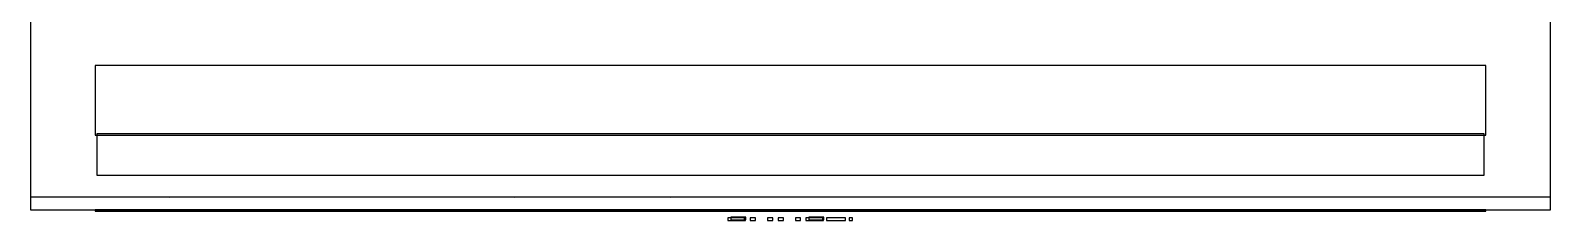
# Model space of a CAD drawing. Extents: x -23.2 to 18.8, y -18.4 to 11.3.
# Drawn here: x 5.995 to 6.935, y 0.501 to 0.619 of the extents above; entities that cross this region are included whole.
import ezdxf

# ---------------------------------------------------------------- set-up
doc = ezdxf.new("R2010")
doc.units = 0
doc.layers.add('BUILDINGELEMENTPROXY', color=8, linetype='Continuous')

msp = doc.modelspace()

# ---------------------------------------------------------------- linework, layer by layer
at = {"layer": 'BUILDINGELEMENTPROXY'}
for p, q in [((5.99534, 0.64492, 2.94085), (5.99534, 0.59729, 2.93802)), ((6.93534, 0.59729, 2.93802), (6.93534, 0.64492, 2.94085)), ((5.99534, 0.59729, 2.93802), (5.99534, 0.54992, 2.93235)), ((6.03534, 0.59711, 2.67954), (6.03534, 0.55392, 2.65435)), ((6.89534, 0.59711, 2.67954), (6.03534, 0.59711, 2.67954)), ((6.89534, 0.55392, 2.65435), (6.89534, 0.59711, 2.67954)), ((6.93534, 0.54992, 2.93235), (6.93534, 0.59729, 2.93802)), ((6.89434, 0.55478, 2.65485), (6.03634, 0.55478, 2.65485)), ((6.03634, 0.55478, 2.65485), (6.03634, 0.53009, 2.69718)), ((6.89434, 0.53009, 2.69718), (6.89434, 0.55478, 2.65485)), ((5.99534, 0.54992, 2.93235), (5.99534, 0.54927, 2.93216)), ((5.99534, 0.54927, 2.93216), (5.99534, 0.54639, 2.92962)), ((5.99534, 0.54639, 2.92962), (5.99534, 0.51839, 2.92112)), ((6.03534, 0.55392, 2.65435), (6.46534, 0.55392, 2.65435)), ((6.46534, 0.55392, 2.65435), (6.89534, 0.55392, 2.65435)), ((6.93534, 0.54869, 2.93182), (6.93534, 0.54992, 2.93235)), ((6.93534, 0.54639, 2.92962), (6.93534, 0.54869, 2.93182)), ((6.93534, 0.51839, 2.92112), (6.93534, 0.54639, 2.92962)), ((6.03634, 0.53009, 2.69718), (6.03634, 0.52923, 2.69667)), ((6.03634, 0.52923, 2.69667), (6.89434, 0.52923, 2.69667)), ((6.89434, 0.52923, 2.69667), (6.89434, 0.53009, 2.69718)), ((5.99534, 0.51839, 2.92112), (5.99534, 0.51579, 2.91852)), ((6.93534, 0.51579, 2.91852), (6.93534, 0.51839, 2.92112)), ((5.99534, 0.51579, 2.91852), (6.93534, 0.51579, 2.91852)), ((6.00128, 0.51555, 2.91909), (5.99534, 0.51555, 2.91909)), ((5.99534, 0.51555, 2.91909), (5.99534, 0.51499, 2.91932)), ((5.99534, 0.51499, 2.91932), (5.99534, 0.51419, 2.91932)), ((5.99534, 0.51419, 2.91932), (5.99534, 0.51297, 2.91894)), ((5.99534, 0.51297, 2.91894), (5.99534, 0.50777, 2.91334)), ((5.99534, 0.50777, 2.91334), (6.93534, 0.50777, 2.91334)), ((6.00613, 0.51555, 2.91909), (6.00128, 0.51555, 2.91909)), ((6.01075, 0.51554, 2.9191), (6.00613, 0.51555, 2.91909)), ((6.0151, 0.51553, 2.91911), (6.01075, 0.51554, 2.9191)), ((6.01942, 0.51549, 2.91915), (6.0151, 0.51553, 2.91911)), ((6.02422, 0.51557, 2.91907), (6.01942, 0.51549, 2.91915)), ((6.02906, 0.51558, 2.91906), (6.02422, 0.51557, 2.91907)), ((6.03324, 0.51559, 2.91904), (6.02906, 0.51558, 2.91906)), ((6.03742, 0.5156, 2.91904), (6.03324, 0.51559, 2.91904)), ((6.89534, 0.50781, 2.76316), (6.03534, 0.50781, 2.76316)), ((6.03534, 0.50781, 2.76316), (6.03534, 0.50697, 2.76316)), ((6.0424, 0.51555, 2.9191), (6.03742, 0.5156, 2.91904)), ((6.04694, 0.51554, 2.9191), (6.0424, 0.51555, 2.9191)), ((6.05382, 0.51557, 2.91907), (6.04694, 0.51554, 2.9191)), ((6.0607, 0.51553, 2.91911), (6.05382, 0.51557, 2.91907)), ((6.06525, 0.51555, 2.9191), (6.0607, 0.51553, 2.91911)), ((6.07147, 0.51557, 2.91907), (6.06525, 0.51555, 2.9191)), ((6.07656, 0.5156, 2.91904), (6.07147, 0.51557, 2.91907)), ((6.08134, 0.51546, 2.91917), (6.07656, 0.5156, 2.91904)), ((6.0862, 0.51558, 2.91906), (6.08134, 0.51546, 2.91917)), ((6.09089, 0.51557, 2.91907), (6.0862, 0.51558, 2.91906)), ((6.09516, 0.5156, 2.91904), (6.09089, 0.51557, 2.91907)), ((6.09945, 0.51558, 2.91906), (6.09516, 0.5156, 2.91904)), ((6.10432, 0.51555, 2.9191), (6.09945, 0.51558, 2.91906)), ((6.10886, 0.51556, 2.91908), (6.10432, 0.51555, 2.9191)), ((6.11574, 0.51555, 2.9191), (6.10886, 0.51556, 2.91908)), ((6.12018, 0.51554, 2.9191), (6.11574, 0.51555, 2.9191)), ((6.1246, 0.51558, 2.91907), (6.12018, 0.51554, 2.9191)), ((6.1295, 0.51552, 2.91912), (6.1246, 0.51558, 2.91907)), ((6.13403, 0.51555, 2.9191), (6.1295, 0.51552, 2.91912)), ((6.13879, 0.51557, 2.91907), (6.13403, 0.51555, 2.9191)), ((6.14524, 0.51558, 2.91907), (6.13879, 0.51557, 2.91907)), ((6.15014, 0.51552, 2.91912), (6.14524, 0.51558, 2.91907)), ((6.15467, 0.51555, 2.9191), (6.15014, 0.51552, 2.91912)), ((6.1593, 0.51559, 2.91905), (6.15467, 0.51555, 2.9191)), ((6.1639, 0.51552, 2.91912), (6.1593, 0.51559, 2.91905)), ((6.16834, 0.51554, 2.9191), (6.1639, 0.51552, 2.91912)), ((6.17276, 0.51558, 2.91907), (6.16834, 0.51554, 2.9191)), ((6.17766, 0.51552, 2.91912), (6.17276, 0.51558, 2.91907)), ((6.18219, 0.51555, 2.9191), (6.17766, 0.51552, 2.91912)), ((6.18682, 0.51559, 2.91905), (6.18219, 0.51555, 2.9191)), ((6.19142, 0.51552, 2.91912), (6.18682, 0.51559, 2.91905)), ((6.19585, 0.51554, 2.9191), (6.19142, 0.51552, 2.91912)), ((6.20028, 0.51558, 2.91907), (6.19585, 0.51554, 2.9191)), ((6.20518, 0.51552, 2.91912), (6.20028, 0.51558, 2.91907)), ((6.20971, 0.51555, 2.9191), (6.20518, 0.51552, 2.91912)), ((6.21447, 0.51557, 2.91907), (6.20971, 0.51555, 2.9191)), ((6.22238, 0.51556, 2.91908), (6.21447, 0.51557, 2.91907)), ((6.2269, 0.51559, 2.91905), (6.22238, 0.51556, 2.91908)), ((6.23449, 0.51559, 2.91905), (6.2269, 0.51559, 2.91905)), ((6.23958, 0.5155, 2.91913), (6.23449, 0.51559, 2.91905)), ((6.24414, 0.51555, 2.91909), (6.23958, 0.5155, 2.91913)), ((6.25054, 0.51557, 2.91907), (6.24414, 0.51555, 2.91909)), ((6.25565, 0.5156, 2.91903), (6.25054, 0.51557, 2.91907)), ((6.26058, 0.5155, 2.91914), (6.25565, 0.5156, 2.91903)), ((6.26534, 0.51555, 2.91909), (6.26058, 0.5155, 2.91914)), ((6.27039, 0.51561, 2.91903), (6.26534, 0.51555, 2.91909)), ((6.2751, 0.51552, 2.91912), (6.27039, 0.51561, 2.91903)), ((6.28011, 0.51553, 2.91911), (6.2751, 0.51552, 2.91912)), ((6.2852, 0.51561, 2.91902), (6.28011, 0.51553, 2.91911)), ((6.28975, 0.51554, 2.9191), (6.2852, 0.51561, 2.91902)), ((6.29462, 0.51545, 2.91917), (6.28975, 0.51554, 2.9191)), ((6.29954, 0.51559, 2.91905), (6.29462, 0.51545, 2.91917)), ((6.30404, 0.51555, 2.91909), (6.29954, 0.51559, 2.91905)), ((6.31071, 0.51555, 2.9191), (6.30404, 0.51555, 2.91909)), ((6.31525, 0.51554, 2.9191), (6.31071, 0.51555, 2.9191)), ((6.32213, 0.51556, 2.91908), (6.31525, 0.51554, 2.9191)), ((6.32901, 0.51554, 2.9191), (6.32213, 0.51556, 2.91908)), ((6.33356, 0.51555, 2.9191), (6.32901, 0.51554, 2.9191)), ((6.33834, 0.51557, 2.91907), (6.33356, 0.51555, 2.9191)), ((6.34453, 0.5156, 2.91904), (6.33834, 0.51557, 2.91907)), ((6.34965, 0.5155, 2.91914), (6.34453, 0.5156, 2.91904)), ((6.35422, 0.51555, 2.91909), (6.34965, 0.5155, 2.91914)), ((6.36069, 0.51557, 2.91907), (6.35422, 0.51555, 2.91909)), ((6.36755, 0.51558, 2.91906), (6.36069, 0.51557, 2.91907)), ((6.37235, 0.51558, 2.91907), (6.36755, 0.51558, 2.91906)), ((6.37717, 0.51548, 2.91915), (6.37235, 0.51558, 2.91907)), ((6.38201, 0.51558, 2.91906), (6.37717, 0.51548, 2.91915)), ((6.38679, 0.51558, 2.91906), (6.38201, 0.51558, 2.91906)), ((6.39125, 0.51544, 2.91918), (6.38679, 0.51558, 2.91906)), ((6.39558, 0.51561, 2.91902), (6.39125, 0.51544, 2.91918)), ((6.40011, 0.51555, 2.91909), (6.39558, 0.51561, 2.91902)), ((6.40537, 0.51552, 2.91912), (6.40011, 0.51555, 2.91909)), ((6.41027, 0.5156, 2.91904), (6.40537, 0.51552, 2.91912)), ((6.41475, 0.51556, 2.91909), (6.41027, 0.5156, 2.91904)), ((6.42078, 0.51555, 2.9191), (6.41475, 0.51556, 2.91909)), ((6.42533, 0.51555, 2.9191), (6.42078, 0.51555, 2.9191)), ((6.43221, 0.51556, 2.91908), (6.42533, 0.51555, 2.9191)), ((6.43679, 0.51555, 2.91909), (6.43221, 0.51556, 2.91908)), ((6.4416, 0.51555, 2.91909), (6.43679, 0.51555, 2.91909)), ((6.44736, 0.51553, 2.91911), (6.4416, 0.51555, 2.91909)), ((6.45194, 0.51556, 2.91908), (6.44736, 0.51553, 2.91911)), ((6.45851, 0.51555, 2.91909), (6.45194, 0.51556, 2.91908)), ((6.46298, 0.5155, 2.91914), (6.45851, 0.51555, 2.91909)), ((6.46773, 0.51558, 2.91906), (6.46298, 0.5155, 2.91914)), ((6.4722, 0.51548, 2.91915), (6.46773, 0.51558, 2.91906)), ((6.47664, 0.51559, 2.91905), (6.4722, 0.51548, 2.91915)), ((6.48126, 0.51555, 2.91909), (6.47664, 0.51559, 2.91905)), ((6.48733, 0.5155, 2.91914), (6.48126, 0.51555, 2.91909)), ((6.49226, 0.51556, 2.91908), (6.48733, 0.5155, 2.91914)), ((6.49886, 0.5156, 2.91903), (6.49226, 0.51556, 2.91908)), ((6.5039, 0.51555, 2.91909), (6.49886, 0.5156, 2.91903)), ((6.51061, 0.5155, 2.91913), (6.5039, 0.51555, 2.91909)), ((6.51568, 0.51554, 2.9191), (6.51061, 0.5155, 2.91913)), ((6.52316, 0.51554, 2.9191), (6.51568, 0.51554, 2.9191)), ((6.52777, 0.51561, 2.91903), (6.52316, 0.51554, 2.9191)), ((6.5352, 0.5156, 2.91904), (6.52777, 0.51561, 2.91903)), ((6.54019, 0.51551, 2.91913), (6.5352, 0.5156, 2.91904)), ((6.54453, 0.51559, 2.91905), (6.54019, 0.51551, 2.91913)), ((6.54886, 0.51551, 2.91913), (6.54453, 0.51559, 2.91905)), ((6.55333, 0.51555, 2.91909), (6.54886, 0.51551, 2.91913)), ((6.55995, 0.51555, 2.91909), (6.55333, 0.51555, 2.91909)), ((6.56448, 0.51554, 2.9191), (6.55995, 0.51555, 2.91909)), ((6.57183, 0.51556, 2.91908), (6.56448, 0.51554, 2.9191)), ((6.57917, 0.51558, 2.91906), (6.57183, 0.51556, 2.91908)), ((6.58368, 0.51556, 2.91909), (6.57917, 0.51558, 2.91906)), ((6.58985, 0.51553, 2.91911), (6.58368, 0.51556, 2.91909)), ((6.5952, 0.51552, 2.91912), (6.58985, 0.51553, 2.91911)), ((6.59996, 0.51558, 2.91906), (6.5952, 0.51552, 2.91912)), ((6.60748, 0.51559, 2.91905), (6.59996, 0.51558, 2.91906)), ((6.61225, 0.5155, 2.91914), (6.60748, 0.51559, 2.91905)), ((6.61718, 0.51556, 2.91908), (6.61225, 0.5155, 2.91914)), ((6.62372, 0.5156, 2.91903), (6.61718, 0.51556, 2.91908)), ((6.62874, 0.51555, 2.9191), (6.62372, 0.5156, 2.91903)), ((6.63553, 0.51551, 2.91913), (6.62874, 0.51555, 2.9191)), ((6.64061, 0.51554, 2.91911), (6.63553, 0.51551, 2.91913)), ((6.64527, 0.51562, 2.91902), (6.64061, 0.51554, 2.91911)), ((6.64958, 0.51557, 2.91907), (6.64527, 0.51562, 2.91902)), ((6.65392, 0.51558, 2.91906), (6.64958, 0.51557, 2.91907)), ((6.65867, 0.51552, 2.91912), (6.65392, 0.51558, 2.91906)), ((6.66403, 0.51553, 2.91911), (6.65867, 0.51552, 2.91912)), ((6.67013, 0.51556, 2.91909), (6.66403, 0.51553, 2.91911)), ((6.67464, 0.51557, 2.91907), (6.67013, 0.51556, 2.91909)), ((6.67929, 0.51554, 2.9191), (6.67464, 0.51557, 2.91907)), ((6.68403, 0.51555, 2.91909), (6.67929, 0.51554, 2.9191)), ((6.68933, 0.51555, 2.9191), (6.68403, 0.51555, 2.91909)), ((6.69462, 0.51556, 2.91908), (6.68933, 0.51555, 2.9191)), ((6.69933, 0.51554, 2.9191), (6.69462, 0.51556, 2.91908)), ((6.70402, 0.51558, 2.91906), (6.69933, 0.51554, 2.9191)), ((6.70853, 0.51556, 2.91909), (6.70402, 0.51558, 2.91906)), ((6.71478, 0.51553, 2.91911), (6.70853, 0.51556, 2.91909)), ((6.7201, 0.51552, 2.91912), (6.71478, 0.51553, 2.91911)), ((6.72488, 0.51559, 2.91905), (6.7201, 0.51552, 2.91912)), ((6.73238, 0.51559, 2.91905), (6.72488, 0.51559, 2.91905)), ((6.73717, 0.5155, 2.91914), (6.73238, 0.51559, 2.91905)), ((6.7421, 0.51556, 2.91908), (6.73717, 0.5155, 2.91914)), ((6.74857, 0.5156, 2.91903), (6.7421, 0.51556, 2.91908)), ((6.75359, 0.51554, 2.9191), (6.74857, 0.5156, 2.91903)), ((6.76043, 0.51551, 2.91913), (6.75359, 0.51554, 2.9191)), ((6.76553, 0.51554, 2.91911), (6.76043, 0.51551, 2.91913)), ((6.77286, 0.51554, 2.9191), (6.76553, 0.51554, 2.91911)), ((6.77745, 0.51561, 2.91903), (6.77286, 0.51554, 2.9191)), ((6.7825, 0.5155, 2.91914), (6.77745, 0.51561, 2.91903)), ((6.7867, 0.5156, 2.91904), (6.7825, 0.5155, 2.91914)), ((6.7909, 0.5155, 2.91914), (6.7867, 0.5156, 2.91904)), ((6.79537, 0.51555, 2.91909), (6.7909, 0.5155, 2.91914)), ((6.80046, 0.51557, 2.91908), (6.79537, 0.51555, 2.91909)), ((6.80652, 0.51553, 2.91911), (6.80046, 0.51557, 2.91908)), ((6.81432, 0.51554, 2.91911), (6.80652, 0.51553, 2.91911)), ((6.82152, 0.51557, 2.91907), (6.81432, 0.51554, 2.91911)), ((6.82886, 0.51558, 2.91906), (6.82152, 0.51557, 2.91907)), ((6.83337, 0.51555, 2.91909), (6.82886, 0.51558, 2.91906)), ((6.8397, 0.51553, 2.91911), (6.83337, 0.51555, 2.91909)), ((6.84501, 0.51552, 2.91912), (6.8397, 0.51553, 2.91911)), ((6.84966, 0.51559, 2.91905), (6.84501, 0.51552, 2.91912)), ((6.8543, 0.5155, 2.91914), (6.84966, 0.51559, 2.91905)), ((6.85922, 0.51557, 2.91907), (6.8543, 0.5155, 2.91914)), ((6.86399, 0.51557, 2.91907), (6.85922, 0.51557, 2.91907)), ((6.87093, 0.51555, 2.9191), (6.86399, 0.51557, 2.91907)), ((6.87592, 0.5155, 2.91914), (6.87093, 0.51555, 2.9191)), ((6.88082, 0.5156, 2.91903), (6.87592, 0.5155, 2.91914)), ((6.88581, 0.51553, 2.91911), (6.88082, 0.5156, 2.91903)), ((6.89054, 0.51553, 2.91911), (6.88581, 0.51553, 2.91911)), ((6.89679, 0.51557, 2.91907), (6.89054, 0.51553, 2.91911)), ((6.89534, 0.50697, 2.76316), (6.89534, 0.50781, 2.76316)), ((6.9021, 0.51559, 2.91904), (6.89679, 0.51557, 2.91907)), ((6.90658, 0.51549, 2.91915), (6.9021, 0.51559, 2.91904)), ((6.9111, 0.51558, 2.91907), (6.90658, 0.51549, 2.91915)), ((6.91582, 0.5155, 2.91914), (6.9111, 0.51558, 2.91907)), ((6.91992, 0.51559, 2.91905), (6.91582, 0.5155, 2.91914)), ((6.9241, 0.51555, 2.91909), (6.91992, 0.51559, 2.91905)), ((6.92872, 0.51555, 2.91909), (6.9241, 0.51555, 2.91909)), ((6.93534, 0.51555, 2.91909), (6.92872, 0.51555, 2.91909)), ((6.93534, 0.51499, 2.91932), (6.93534, 0.51555, 2.91909)), ((6.93534, 0.51419, 2.91932), (6.93534, 0.51499, 2.91932)), ((6.93534, 0.51297, 2.91894), (6.93534, 0.51419, 2.91932)), ((6.93534, 0.50777, 2.91334), (6.93534, 0.51297, 2.91894)), ((6.03534, 0.50697, 2.76316), (6.89534, 0.50697, 2.76316)), ((6.43744, 0.50282, 2.84979), (6.42661, 0.50282, 2.84979)), ((6.42661, 0.50282, 2.84979), (6.42661, 0.50102, 2.84973)), ((6.42661, 0.50102, 2.84973), (6.43744, 0.50102, 2.84973)), ((6.43768, 0.50324, 2.83661), (6.4285, 0.50324, 2.83661)), ((6.4285, 0.50324, 2.83661), (6.4285, 0.50144, 2.83656)), ((6.43697, 0.50302, 2.84344), (6.4285, 0.50302, 2.84344)), ((6.4285, 0.50302, 2.84344), (6.4285, 0.50122, 2.84338)), ((6.4285, 0.50144, 2.83656), (6.43768, 0.50144, 2.83656)), ((6.4285, 0.50122, 2.84338), (6.43697, 0.50122, 2.84338)), ((6.43697, 0.50122, 2.84338), (6.43697, 0.50302, 2.84344)), ((6.43744, 0.50102, 2.84973), (6.43744, 0.50282, 2.84979)), ((6.43768, 0.50144, 2.83656), (6.43768, 0.50324, 2.83661)), ((6.44374, 0.50282, 2.84979), (6.4405, 0.50282, 2.84979)), ((6.4405, 0.50282, 2.84979), (6.4405, 0.50102, 2.84973)), ((6.4405, 0.50102, 2.84973), (6.44374, 0.50102, 2.84973)), ((6.44374, 0.50102, 2.84973), (6.44374, 0.50282, 2.84979)), ((6.4544, 0.50282, 2.84979), (6.45115, 0.50282, 2.84979)), ((6.45115, 0.50282, 2.84979), (6.45115, 0.50102, 2.84973)), ((6.45115, 0.50102, 2.84973), (6.4544, 0.50102, 2.84973)), ((6.4544, 0.50102, 2.84973), (6.4544, 0.50282, 2.84979)), ((6.46093, 0.50282, 2.84979), (6.45769, 0.50282, 2.84979)), ((6.45769, 0.50282, 2.84979), (6.45769, 0.50102, 2.84973)), ((6.45769, 0.50102, 2.84973), (6.46093, 0.50102, 2.84973)), ((6.46093, 0.50102, 2.84973), (6.46093, 0.50282, 2.84979)), ((6.47158, 0.50282, 2.84979), (6.46834, 0.50282, 2.84979)), ((6.46834, 0.50282, 2.84979), (6.46834, 0.50102, 2.84973)), ((6.46834, 0.50102, 2.84973), (6.47158, 0.50102, 2.84973)), ((6.47158, 0.50102, 2.84973), (6.47158, 0.50282, 2.84979)), ((6.48571, 0.50282, 2.84979), (6.47488, 0.50282, 2.84979)), ((6.47488, 0.50282, 2.84979), (6.47488, 0.50102, 2.84973)), ((6.47488, 0.50102, 2.84973), (6.48571, 0.50102, 2.84973)), ((6.48594, 0.50324, 2.83661), (6.47676, 0.50324, 2.83661)), ((6.47676, 0.50324, 2.83661), (6.47676, 0.50144, 2.83656)), ((6.48524, 0.50302, 2.84344), (6.47676, 0.50302, 2.84344)), ((6.47676, 0.50302, 2.84344), (6.47676, 0.50122, 2.84338)), ((6.47676, 0.50144, 2.83656), (6.48594, 0.50144, 2.83656)), ((6.47676, 0.50122, 2.84338), (6.48524, 0.50122, 2.84338)), ((6.48524, 0.50122, 2.84338), (6.48524, 0.50302, 2.84344)), ((6.48571, 0.50102, 2.84973), (6.48571, 0.50282, 2.84979)), ((6.48594, 0.50144, 2.83656), (6.48594, 0.50324, 2.83661)), ((6.49936, 0.50282, 2.84979), (6.48759, 0.50282, 2.84979)), ((6.48759, 0.50282, 2.84979), (6.48759, 0.50102, 2.84973)), ((6.48759, 0.50102, 2.84973), (6.49936, 0.50102, 2.84973)), ((6.49936, 0.50102, 2.84973), (6.49936, 0.50282, 2.84979)), ((6.5036, 0.50282, 2.84979), (6.50172, 0.50282, 2.84979)), ((6.50172, 0.50282, 2.84979), (6.50172, 0.50102, 2.84973)), ((6.50172, 0.50102, 2.84973), (6.5036, 0.50102, 2.84973)), ((6.5036, 0.50102, 2.84973), (6.5036, 0.50282, 2.84979))]:
    msp.add_line(p, q, dxfattribs=at)

doc.saveas('drawing.dxf')
